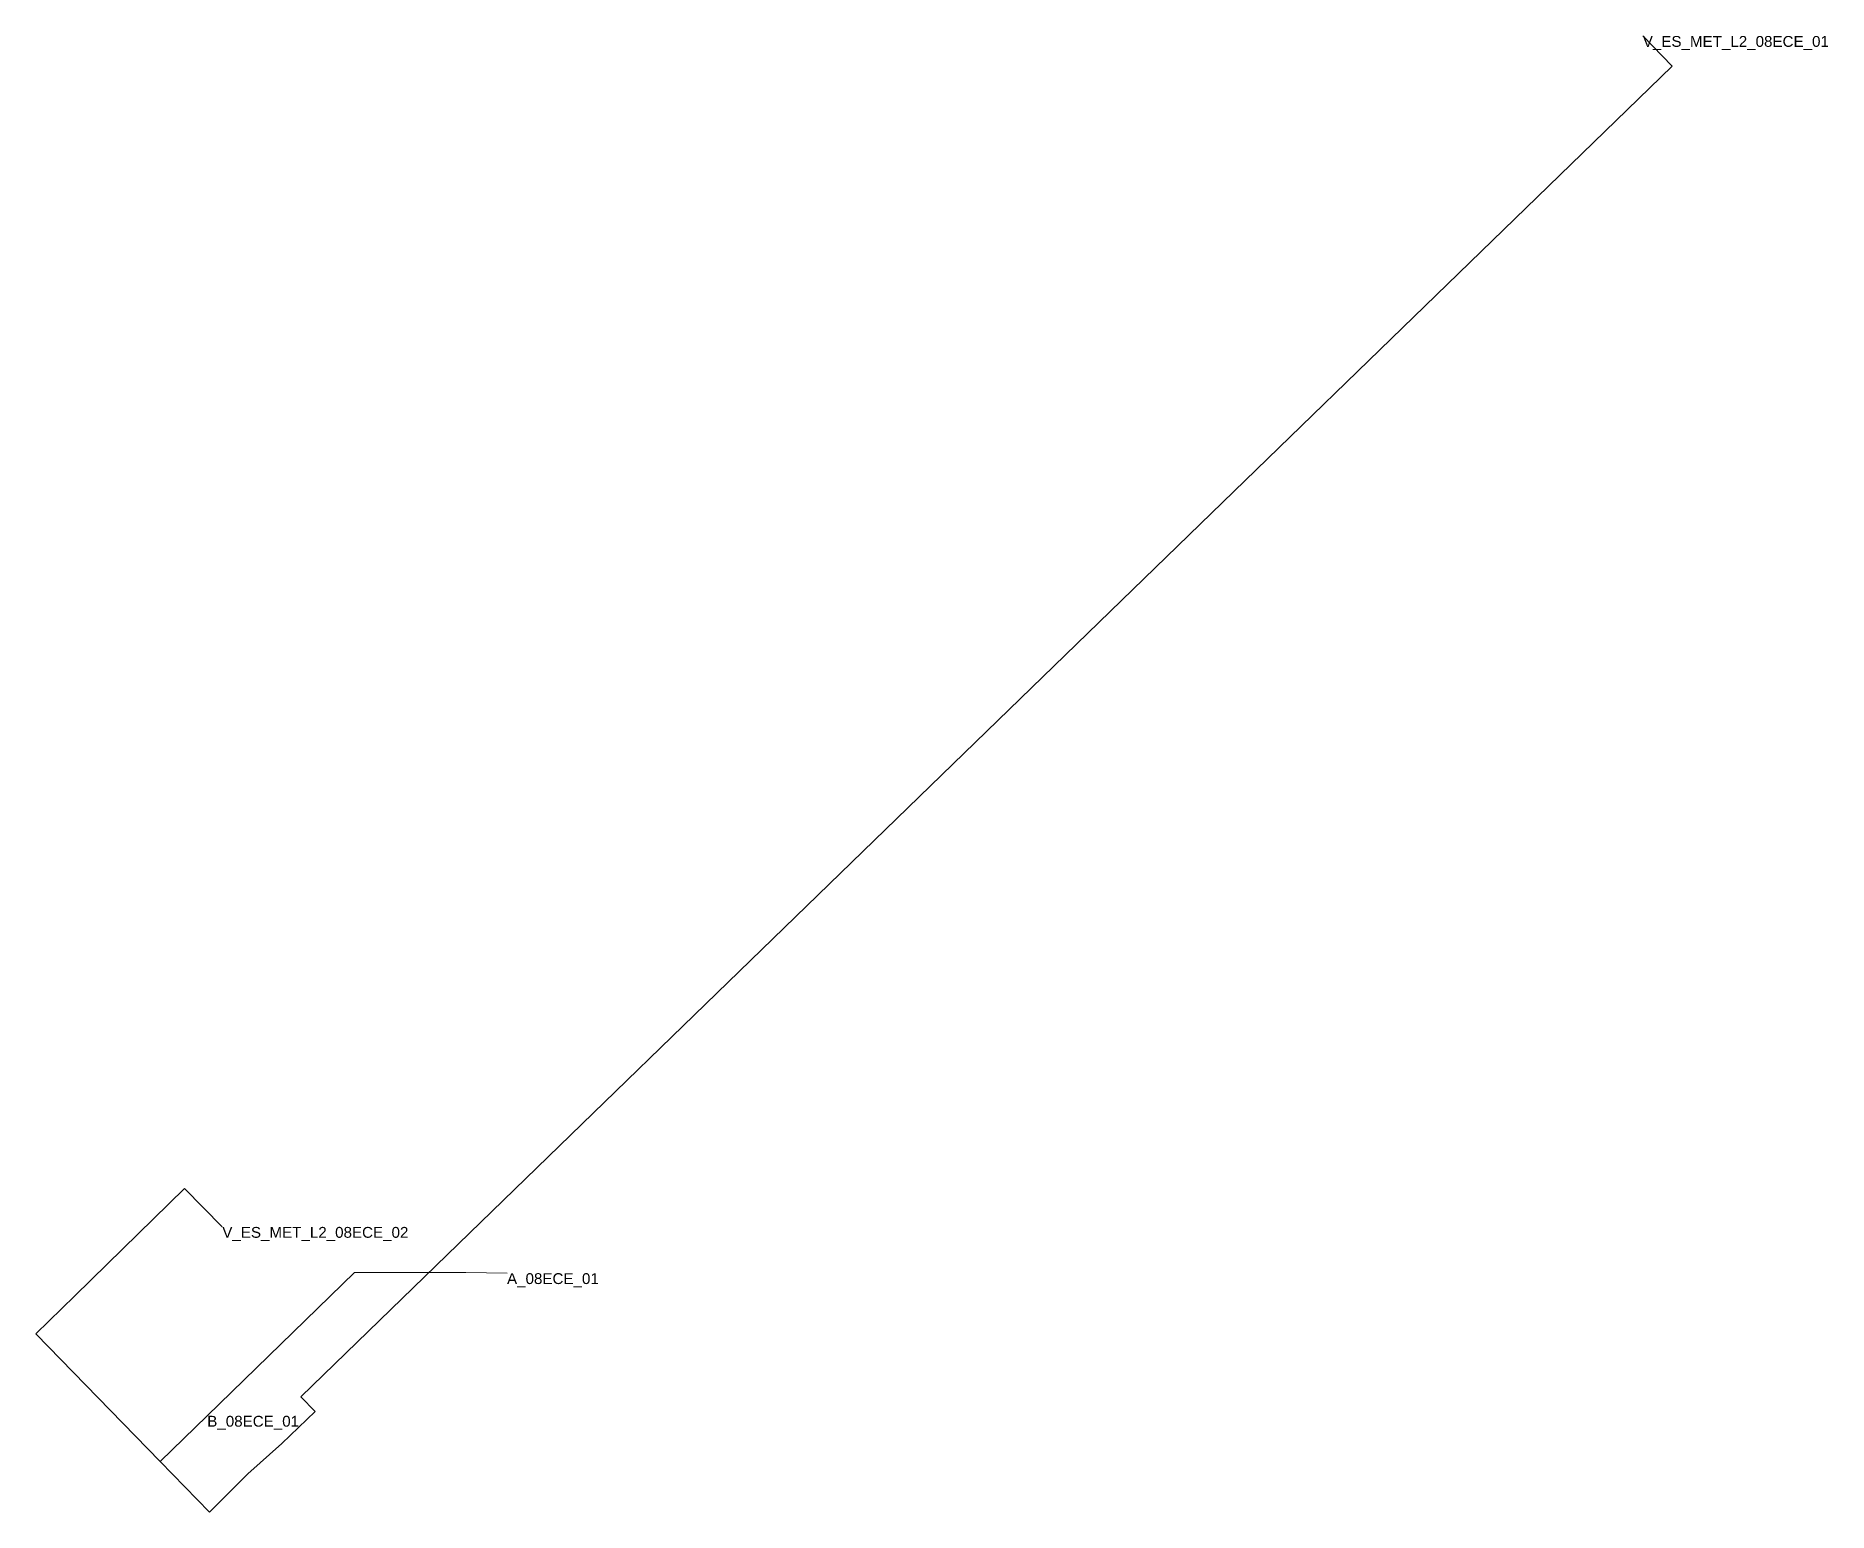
# Model space of a CAD drawing. Header units: metres. Extents: x 431648.7 to 431731.3, y 4584249.2 to 4584317.2.
import ezdxf
from ezdxf.enums import TextEntityAlignment as Align

# ---------------------------------------------------------------- set-up
doc = ezdxf.new("R2010")
doc.units = ezdxf.units.M
doc.header["$MEASUREMENT"] = 0
for name, color, linetype, lineweight, true_color in [('01_A_AccesTren_t', 40, 'Continuous', 0, 0xffd600), ('01_C_AccesExt_t', 251, 'Continuous', 0, 0x646464), ('01_I_Ascensor_l', 251, 'Continuous', 0, 0x646464), ('01_I_BarreraTarifaria_t', 251, 'Continuous', 0, 0x646464), ('01_I_Horitzontal_l', 251, 'Continuous', 0, 0x646464)]:
    doc.layers.add(name, color=color, linetype=linetype, lineweight=lineweight, true_color=true_color)
doc.styles.add('Style-Arial', font='arial.ttf')

msp = doc.modelspace()

# ---------------------------------------------------------------- linework, layer by layer
at = {"layer": '01_I_Ascensor_l'}
for p, q in [((431650.445646, 4584259.126166, -10), (431651.936159, 4584260.593657, -30)), ((431668.481682, 4584260.210531, -10), (431670.379184, 4584260.174516)), ((431658.42924, 4584250.924448, -10), (431660.003609, 4584252.313083, -30))]:
    msp.add_line(p, q, dxfattribs=at)
at = {"layer": '01_I_Horitzontal_l'}
msp.add_line((431656.558293, 4584253.596791, -10), (431654.392078, 4584251.486731, -10), dxfattribs=at)
at = {"layer": '01_I_Horitzontal_l', "flags": 128}
for points, elevation in [([(431660.003609, 4584252.313083), (431661.533481, 4584253.798176), (431660.87838, 4584254.473031), (431724.099323, 4584315.843495), (431722.743992, 4584317.231106)], -30), ([(431651.936159, 4584260.593657), (431655.512754, 4584264.087647), (431657.2514, 4584262.307896)], -30), ([(431668.481682, 4584260.210531), (431663.350809, 4584260.213226), (431656.558293, 4584253.596791)], -10), ([(431654.392078, 4584251.486731), (431648.655541, 4584257.385208), (431650.445646, 4584259.126166)], -10), ([(431654.392078, 4584251.486731), (431656.658833, 4584249.154068), (431658.42924, 4584250.924448)], -10)]:
    msp.add_lwpolyline(points, dxfattribs=dict(at, elevation=elevation))

# ---------------------------------------------------------------- texts
at = {"layer": '01_A_AccesTren_t', "style": 'Style-Arial'}
for s, p in [('V_ES_MET_L2_08ECE_01', (431722.743992, 4584317.231106, -30)), ('V_ES_MET_L2_08ECE_02', (431657.2514, 4584262.307896, -30))]:
    msp.add_text(s, height=0.5, dxfattribs=at).set_placement(p, align=Align.TOP_LEFT)
at = {"layer": '01_C_AccesExt_t', "style": 'Style-Arial'}
msp.add_text('A_08ECE_01', height=0.5, dxfattribs=at).set_placement((431670.379184, 4584260.174516), align=Align.TOP_LEFT)
at = {"layer": '01_I_BarreraTarifaria_t', "style": 'Style-Arial'}
msp.add_text('B_08ECE_01', height=0.5, dxfattribs=at).set_placement((431656.558293, 4584253.596791, -10), align=Align.TOP_LEFT)

doc.saveas('drawing.dxf')
